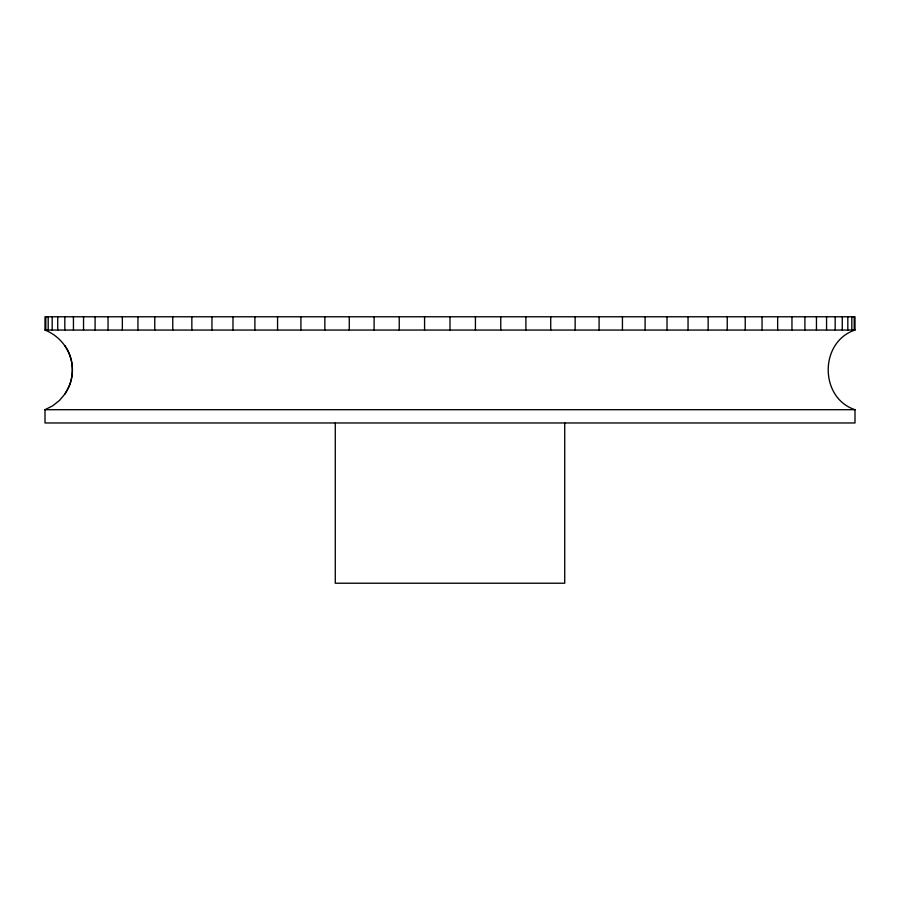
<?xml version="1.0" encoding="UTF-8"?>
<svg xmlns="http://www.w3.org/2000/svg" width="900" height="900" viewBox="0 0 900 900"><rect width="100%" height="100%" fill="white"/><g stroke="black" fill="none" stroke-linecap="round" stroke-linejoin="round"><path stroke-width="1.35" d="M64.89 394.043L68.974 386.539A42.66 42.637 90 0 0 68.974 353.205C64.373 342.686 55.642 334.316 45 330.053L45 316.777L855 316.777L855 330.053C819.293 341.831 819.293 397.912 855 409.691L855 422.966L45 422.966L45 409.691L52.627 405.855L59.355 400.556L64.89 394.043A42.637 42.637 0 0 0 64.89 345.701M45 330.053L855 330.053M45 409.691L855 409.691M854.201 316.777L854.201 330.053M851.805 316.777L851.805 330.053M847.822 316.777L847.822 330.053M842.276 316.777L842.276 330.053M835.178 316.777L835.178 330.053M826.56 316.777L826.56 330.053M816.457 316.777L816.457 330.053M804.904 316.777L804.904 330.053M791.955 316.777L791.955 330.053M777.656 316.777L777.656 330.053M762.053 316.777L762.053 330.053M745.234 316.777L745.234 330.053M727.245 316.777L727.245 330.053M708.154 316.777L708.154 330.053M688.05 316.777L688.05 330.053M667.012 316.777L667.012 330.053M645.109 316.777L645.109 330.053M622.44 316.777L622.44 330.053M599.085 316.777L599.085 330.053M575.156 316.777L575.156 330.053M564.727 422.966L564.727 583.222L335.272 583.222L335.272 422.966M550.721 316.777L550.721 330.053M525.892 316.777L525.892 330.053M500.76 316.777L500.76 330.053M475.425 316.777L475.425 330.053M450 316.777L450 330.053M424.575 316.777L424.575 330.053M399.24 316.777L399.24 330.053M374.108 316.777L374.108 330.053M349.279 316.777L349.279 330.053M324.844 316.777L324.844 330.053M300.915 316.777L300.915 330.053M277.56 316.777L277.56 330.053M254.891 316.777L254.891 330.053M232.987 316.777L232.987 330.053M211.95 316.777L211.95 330.053M191.846 316.777L191.846 330.053M172.755 316.777L172.755 330.053M154.766 316.777L154.766 330.053M137.947 316.777L137.947 330.053M122.344 316.777L122.344 330.053M108.045 316.777L108.045 330.053M95.096 316.777L95.096 330.053M83.543 316.777L83.543 330.053M73.44 316.777L73.44 330.053M64.822 316.777L64.822 330.053M57.724 316.777L57.724 330.053M52.178 316.777L52.178 330.053M48.195 316.777L48.195 330.053M45.799 316.777L45.799 330.053"/></g></svg>
